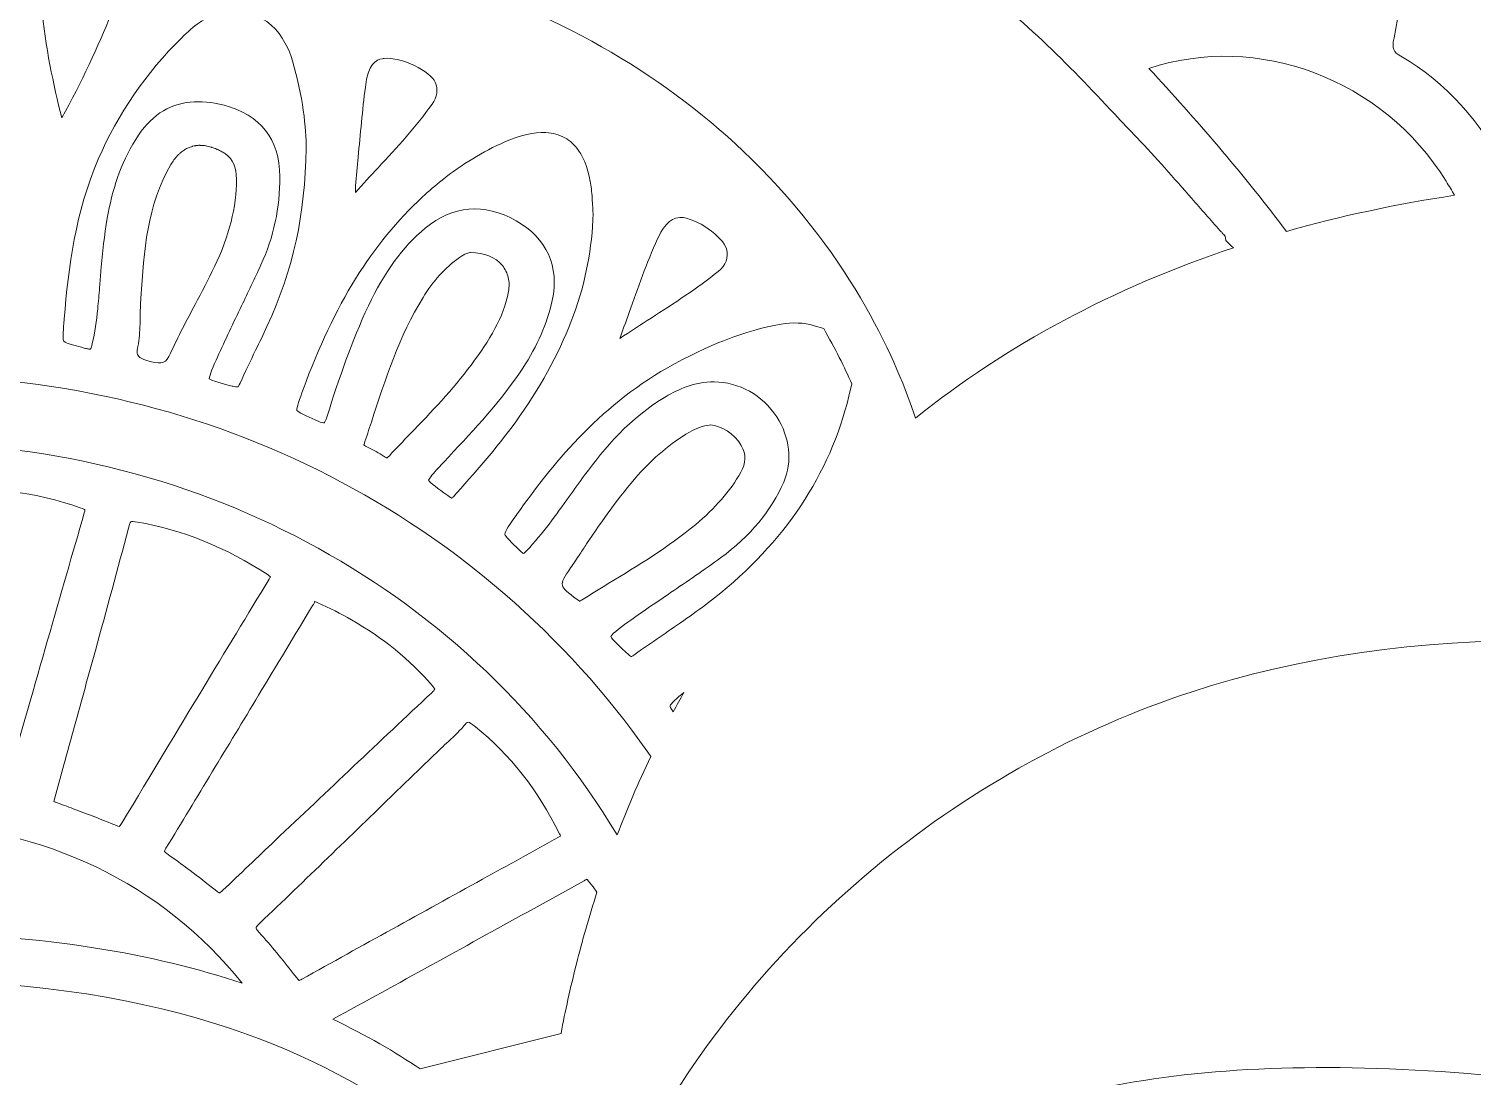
# Model space of a CAD drawing. Extents: x 126 to 2875, y -2951 to -49.
# Drawn here: x 1540.8 to 2028.2, y -1100.3 to -746.4 of the extents above; entities that cross this region are included whole.
import ezdxf

# ---------------------------------------------------------------- set-up
doc = ezdxf.new("R2010")
doc.units = 0
doc.header["$MEASUREMENT"] = 0
doc.layers.add('Layer 1', color=7, linetype='Continuous')

# ---------------------------------------------------------------- blocks, each defined once
blk = doc.blocks.new('block 2')
at = {"layer": 'Layer 1', "lineweight": 0}
for points, knots in [([(2818.52, -1015.73), (2765.29, -1065.49), (2703.63, -1093.3), (2640.24, -1096.15), (2556.69, -1099.87), (2474.7, -1071.45), (2412.6, -1046.28), (2390.46, -1037.31), (2368.11, -1027.6), (2346.48, -1018.23), (2338.27, -1014.67), (2330.02, -1011.09), (2321.71, -1007.53), (2370.51, -1008.44), (2426.27, -1007.2), (2513.09, -924.65), (2568.78, -871.7), (2642.17, -798.11), (2625.81, -711.87), (2622.52, -694.49), (2611.09, -653.09), (2560.09, -612.54), (2565.36, -622.37), (2601.86, -692.87), (2569.54, -747.69), (2554.2, -773.71), (2526.78, -791.73), (2470.03, -803.98), (2455.63, -807.08), (2439.86, -809.44), (2422.81, -811.04), (2491.94, -734.79), (2533.75, -634.63), (2547.11, -513), (2561.91, -378.42), (2538.09, -252.24), (2515.5, -170.1), (2510.84, -153.21), (2505.7, -136.24), (2500.21, -119.65), (2496.11, -107.32), (2491.02, -97.85), (2485.03, -91.28), (2485.03, -91.28), (2489.08, -88.91), (2489.08, -88.91), (2488.22, -87.43), (2467.53, -52.75), (2420.58, -50.35), (2390.21, -48.79), (2356.11, -61.25), (2319.21, -87.4), (2293.72, -105.48), (2266.78, -130.21), (2238.64, -161.33), (2186.92, -191.97), (2146.46, -219.39), (2111.33, -247.55), (2059.02, -289.5), (2001.37, -329.63), (1934.36, -338.98), (1877.45, -346.93), (1826.29, -329.19), (1772.12, -310.4), (1744.15, -300.69), (1715.23, -290.66), (1685.52, -284.53), (1598.6, -266.59), (1534.9, -282.01), (1500.31, -329.06), (1465.72, -282.01), (1402.02, -266.61), (1315.1, -284.53), (1285.39, -290.66), (1256.47, -300.69), (1228.5, -310.4), (1174.33, -329.19), (1123.17, -346.93), (1066.26, -338.98), (999.25, -329.63), (941.6, -289.5), (889.29, -247.55), (854.16, -219.39), (813.72, -191.97), (761.98, -161.33), (733.84, -130.21), (706.9, -105.48), (681.41, -87.4), (644.51, -61.25), (610.42, -48.78), (580.04, -50.35), (533.09, -52.75), (512.4, -87.43), (511.54, -88.91), (511.54, -88.91), (515.6, -91.28), (515.6, -91.28), (509.6, -97.85), (504.51, -107.32), (500.43, -119.65), (494.91, -136.25), (489.76, -153.22), (485.12, -170.1), (462.53, -252.24), (438.71, -378.42), (453.51, -513), (466.87, -634.63), (508.68, -734.79), (577.81, -811.04), (560.76, -809.44), (544.99, -807.08), (530.59, -803.98), (473.84, -791.73), (446.42, -773.71), (431.08, -747.69), (398.76, -692.87), (435.26, -622.37), (440.53, -612.54), (389.53, -653.09), (378.1, -694.49), (374.81, -711.87), (358.45, -798.11), (431.84, -871.7), (487.53, -924.65), (574.36, -1007.2), (630.11, -1008.44), (678.91, -1007.53), (670.6, -1011.09), (662.35, -1014.67), (654.14, -1018.23), (632.51, -1027.6), (610.16, -1037.31), (588.02, -1046.28), (525.92, -1071.45), (443.9, -1099.88), (360.39, -1096.15), (296.99, -1093.3), (235.33, -1065.49), (182.1, -1015.73), (182.1, -1015.73), (125.87, -963.15), (125.87, -963.15), (125.87, -963.15), (170.22, -1026.07), (170.22, -1026.07), (219.77, -1096.34), (304.4, -1156.08), (385.84, -1178.26), (421.01, -1187.83), (457.96, -1193.28), (496.54, -1194.59), (485.65, -1205.66), (470.29, -1222.36), (453.05, -1244.47), (422.71, -1283.4), (380.73, -1347.02), (353.04, -1429.06), (321.9, -1521.35), (314.84, -1617.62), (332.07, -1715.18), (353.53, -1836.78), (412.97, -1960.62), (508.76, -2083.27), (508.76, -2083.27), (517.35, -2094.25), (517.35, -2094.25), (517.35, -2094.25), (522.39, -2081.24), (522.39, -2081.24), (522.59, -2080.7), (544.03, -2026.57), (607.28, -1966.45), (618.55, -1955.74), (631.63, -1944.41), (646.68, -1932.9), (644.92, -1962.85), (643.59, -2025.77), (654.99, -2105.75), (664.24, -2170.7), (680.05, -2233.27), (701.96, -2291.74), (729.36, -2364.83), (766.43, -2431.68), (812.16, -2490.44), (814.05, -2493.21), (839.63, -2531.25), (859.49, -2587.32), (878.32, -2640.42), (895.73, -2721.14), (871.87, -2804.06), (871.87, -2804.06), (865.62, -2825.84), (865.62, -2825.84), (865.62, -2825.84), (884.08, -2812.68), (884.08, -2812.68), (885.65, -2811.57), (922.92, -2784.71), (954.16, -2735.73), (978.8, -2697.08), (1003.28, -2637.97), (992.89, -2564.05), (993.48, -2564.79), (994.03, -2565.49), (994.54, -2566.17), (1016.21, -2595.31), (1039.76, -2622.73), (1064.5, -2647.63), (1109.21, -2692.65), (1155.37, -2726.78), (1201.72, -2749.11), (1255.68, -2775.1), (1310.13, -2785.14), (1363.64, -2778.93), (1378.87, -2809.5), (1404.34, -2833.21), (1429, -2856.2), (1455.2, -2880.59), (1479.94, -2903.62), (1493.04, -2933.91), (1493.04, -2933.91), (1500.31, -2950.67), (1500.31, -2950.67), (1500.31, -2950.67), (1507.58, -2933.91), (1507.58, -2933.91), (1520.68, -2903.62), (1545.42, -2880.59), (1571.62, -2856.2), (1596.29, -2833.21), (1621.76, -2809.5), (1636.98, -2778.93), (1690.49, -2785.14), (1744.94, -2775.1), (1798.9, -2749.11), (1845.25, -2726.78), (1891.43, -2692.65), (1936.12, -2647.63), (1960.86, -2622.73), (1984.41, -2595.33), (2006.08, -2566.18), (2006.59, -2565.5), (2007.14, -2564.79), (2007.73, -2564.05), (1997.35, -2637.97), (2021.82, -2697.08), (2046.46, -2735.73), (2077.7, -2784.71), (2114.98, -2811.57), (2116.54, -2812.68), (2116.54, -2812.68), (2135, -2825.84), (2135, -2825.84), (2135, -2825.84), (2128.75, -2804.06), (2128.75, -2804.06), (2104.89, -2721.14), (2122.3, -2640.42), (2141.13, -2587.32), (2161.01, -2531.22), (2186.59, -2493.18), (2188.46, -2490.44), (2234.19, -2431.68), (2271.26, -2364.83), (2298.65, -2291.74), (2320.57, -2233.27), (2336.38, -2170.7), (2345.63, -2105.75), (2357.03, -2025.77), (2355.7, -1962.85), (2353.94, -1932.9), (2368.99, -1944.41), (2382.07, -1955.74), (2393.34, -1966.45), (2456.59, -2026.57), (2478.03, -2080.7), (2478.23, -2081.24), (2478.23, -2081.24), (2483.25, -2094.29), (2483.25, -2094.29), (2483.25, -2094.29), (2491.86, -2083.27), (2491.86, -2083.27), (2587.65, -1960.62), (2647.09, -1836.78), (2668.55, -1715.18), (2685.78, -1617.62), (2678.72, -1521.35), (2647.58, -1429.06), (2619.89, -1347.02), (2577.91, -1283.4), (2547.57, -1244.47), (2530.33, -1222.36), (2514.97, -1205.66), (2504.08, -1194.59), (2542.66, -1193.28), (2579.61, -1187.83), (2614.78, -1178.26), (2696.22, -1156.08), (2780.85, -1096.34), (2830.4, -1026.07), (2830.4, -1026.07), (2874.75, -963.15), (2874.75, -963.15), (2874.75, -963.15), (2818.52, -1015.73), (2818.52, -1015.73)], [0, 0, 0, 0, 1, 1, 1, 2, 2, 2, 3, 3, 3, 4, 4, 4, 5, 5, 5, 6, 6, 6, 7, 7, 7, 8, 8, 8, 9, 9, 9, 10, 10, 10, 11, 11, 11, 12, 12, 12, 13, 13, 13, 14, 14, 14, 15, 15, 15, 16, 16, 16, 17, 17, 17, 18, 18, 18, 19, 19, 19, 20, 20, 20, 21, 21, 21, 22, 22, 22, 23, 23, 23, 24, 24, 24, 25, 25, 25, 26, 26, 26, 27, 27, 27, 28, 28, 28, 29, 29, 29, 30, 30, 30, 31, 31, 31, 32, 32, 32, 33, 33, 33, 34, 34, 34, 35, 35, 35, 36, 36, 36, 37, 37, 37, 38, 38, 38, 39, 39, 39, 40, 40, 40, 41, 41, 41, 42, 42, 42, 43, 43, 43, 44, 44, 44, 45, 45, 45, 46, 46, 46, 47, 47, 47, 48, 48, 48, 49, 49, 49, 50, 50, 50, 51, 51, 51, 52, 52, 52, 53, 53, 53, 54, 54, 54, 55, 55, 55, 56, 56, 56, 57, 57, 57, 58, 58, 58, 59, 59, 59, 60, 60, 60, 61, 61, 61, 62, 62, 62, 63, 63, 63, 64, 64, 64, 65, 65, 65, 66, 66, 66, 67, 67, 67, 68, 68, 68, 69, 69, 69, 70, 70, 70, 71, 71, 71, 72, 72, 72, 73, 73, 73, 74, 74, 74, 75, 75, 75, 76, 76, 76, 77, 77, 77, 78, 78, 78, 79, 79, 79, 80, 80, 80, 81, 81, 81, 82, 82, 82, 83, 83, 83, 84, 84, 84, 85, 85, 85, 86, 86, 86, 87, 87, 87, 88, 88, 88, 89, 89, 89, 90, 90, 90, 91, 91, 91, 92, 92, 92, 93, 93, 93, 94, 94, 94, 95, 95, 95, 96, 96, 96, 97, 97, 97, 98, 98, 98, 99, 99, 99, 100, 100, 100, 101, 101, 101, 102, 102, 102, 102]), ([(1855.99, -728.77), (1875.39, -741.21), (1891.71, -758.53), (1907.5, -775.26), (1910.01, -777.94), (1912.51, -780.6), (1915.05, -783.26), (1921.36, -789.88), (1927.54, -796.94), (1933.5, -803.76), (1936.69, -807.38), (1939.85, -810.99), (1943.05, -814.59), (1943.3, -814.85), (1943.56, -815.12), (1943.81, -815.39), (1944.11, -815.73), (1944.55, -816.2), (1944.79, -816.5), (1944.79, -816.5), (1945.01, -817.91), (1945.01, -817.91), (1945.01, -817.91), (1946.6, -819.49), (1946.6, -819.49), (1946.93, -819.82), (1947.28, -820.11), (1947.62, -820.41), (1907.02, -833.96), (1871.15, -853.15), (1840.19, -877.98), (1834.38, -860.03), (1819.4, -824.38), (1784.74, -790.4), (1756.7, -762.92), (1721.55, -742.26), (1680.26, -729.01), (1671.44, -726.18), (1662.33, -723.72), (1652.94, -721.57), (1652.94, -721.57), (1650.01, -716.57), (1650.01, -716.57), (1650.01, -716.57), (1650.01, -716.55), (1650.01, -716.55), (1650.45, -716.3), (1651.09, -715.97), (1652.02, -715.57), (1685.3, -701.23), (1720.41, -695.15), (1756.34, -697.51), (1793.97, -699.98), (1827.49, -710.49), (1855.99, -728.77)], [0, 0, 0, 0, 1, 1, 1, 2, 2, 2, 3, 3, 3, 4, 4, 4, 5, 5, 5, 6, 6, 6, 7, 7, 7, 8, 8, 8, 9, 9, 9, 10, 10, 10, 11, 11, 11, 12, 12, 12, 13, 13, 13, 14, 14, 14, 15, 15, 15, 16, 16, 16, 17, 17, 17, 18, 18, 18, 18]), ([(1998.85, -699.68), (1997.85, -696.86), (1997.74, -695.4), (1997.76, -694.8), (1998.31, -694.6), (1999.69, -694.26), (2002.62, -694.26), (2002.62, -694.26), (2012.42, -694.26), (2012.42, -694.26), (2044.58, -693.43), (2065.02, -708.31), (2076.53, -720.95), (2094.4, -740.58), (2103.53, -769.12), (2100.35, -795.42), (2100.35, -795.42), (2100.24, -796.25), (2100.24, -796.25), (2080.47, -796.62), (2061.39, -797.85), (2043.01, -799.93), (2043.01, -799.93), (2041.26, -797.27), (2041.26, -797.27), (2040.81, -796.6), (2040.47, -795.99), (2040.15, -795.35), (2031.38, -777.84), (2019.27, -764.5), (2004.15, -755.68), (2001.56, -754.18), (2001.02, -753.29), (2001.84, -749.51), (2005.53, -732.75), (2004.53, -715.98), (1998.85, -699.68)], [0, 0, 0, 0, 1, 1, 1, 2, 2, 2, 3, 3, 3, 4, 4, 4, 5, 5, 5, 6, 6, 6, 7, 7, 7, 8, 8, 8, 9, 9, 9, 10, 10, 10, 11, 11, 11, 12, 12, 12, 12]), ([(1550.27, -730.31), (1550.27, -730.31), (1560.27, -727.27), (1560.27, -727.27), (1560.72, -727.27), (1561.14, -727.27), (1561.57, -727.28), (1561.57, -727.28), (1561.25, -730.39), (1561.25, -730.39), (1561.25, -730.39), (1561.84, -728.12), (1561.84, -728.12), (1561.84, -728.12), (1561.32, -730.4), (1561.32, -730.4), (1564.1, -731.05), (1567.68, -732.35), (1568.98, -734.88), (1569.83, -736.56), (1569.69, -738.82), (1568.52, -741.58), (1564.12, -752.12), (1558.69, -764.5), (1551.85, -776.52), (1549.11, -765.39), (1546.2, -752.28), (1545.14, -739.01), (1544.65, -732.87), (1547.45, -731.16), (1550.27, -730.31)], [0, 0, 0, 0, 1, 1, 1, 2, 2, 2, 3, 3, 3, 4, 4, 4, 5, 5, 5, 6, 6, 6, 7, 7, 7, 8, 8, 8, 9, 9, 9, 10, 10, 10, 10]), ([(1604.47, -857.33), (1607.07, -851.52), (1609.88, -845.66), (1612.61, -840.01), (1614.77, -835.48), (1617.02, -830.81), (1619.16, -826.16), (1623.43, -816.85), (1625.59, -806.81), (1625.54, -796.37), (1625.48, -783.72), (1618.95, -775.39), (1606.67, -772.27), (1602.52, -771.21), (1598.74, -770.85), (1595.29, -771.18), (1587.71, -771.92), (1581.71, -776.07), (1576.86, -783.78), (1571.62, -792.15), (1568.92, -801), (1567.25, -810.45), (1566.26, -816.12), (1565.66, -822.01), (1565.1, -828.14), (1564.93, -830), (1564.78, -831.89), (1564.64, -833.77), (1564.45, -836.26), (1564.26, -838.68), (1564.02, -841.08), (1563.63, -845.09), (1563.09, -848.98), (1562.16, -852.89), (1561.97, -853.7), (1561.79, -854.18), (1561.68, -854.44), (1561.65, -854.54), (1561.62, -854.6), (1561.59, -854.67), (1561.48, -854.67), (1561.29, -854.65), (1561.03, -854.62), (1560.76, -854.59), (1560.4, -854.51), (1559.92, -854.4), (1559.92, -854.4), (1559.48, -854.29), (1559.48, -854.29), (1558.25, -853.95), (1557.03, -853.65), (1555.98, -853.35), (1554.23, -852.85), (1552.9, -852.39), (1552.6, -851.96), (1552.42, -851.72), (1552.34, -851.14), (1552.34, -850.33), (1552.33, -849.51), (1552.39, -848.48), (1552.47, -847.32), (1552.52, -846.56), (1552.6, -845.75), (1552.66, -844.93), (1552.66, -844.93), (1552.71, -844.42), (1552.71, -844.42), (1554.13, -826.93), (1556.52, -808.3), (1564.2, -790.49), (1570.78, -775.22), (1580.27, -761.4), (1592.38, -749.45), (1596.44, -745.43), (1600.08, -742.54), (1604.6, -741.55), (1621.36, -737.84), (1627.56, -749.78), (1629.78, -757.23), (1633.22, -768.84), (1634.56, -780.44), (1634.37, -786.84), (1634.13, -809.14), (1630.07, -827.69), (1621.19, -846.97), (1619.94, -849.68), (1618.64, -852.35), (1617.34, -855.05), (1615.6, -858.65), (1613.79, -862.38), (1612.13, -866.13), (1611.67, -867.17), (1611.4, -867.41), (1611.4, -867.42), (1611.37, -867.42), (1610.99, -867.54), (1609.76, -867.22), (1609.76, -867.22), (1609.38, -867.12), (1609.38, -867.12), (1606.02, -866.25), (1602.54, -865.37), (1601.68, -864.69), (1601.68, -863.58), (1603.23, -860.13), (1604.47, -857.33)], [0, 0, 0, 0, 1, 1, 1, 2, 2, 2, 3, 3, 3, 4, 4, 4, 5, 5, 5, 6, 6, 6, 7, 7, 7, 8, 8, 8, 9, 9, 9, 10, 10, 10, 11, 11, 11, 12, 12, 12, 13, 13, 13, 14, 14, 14, 15, 15, 15, 16, 16, 16, 17, 17, 17, 18, 18, 18, 19, 19, 19, 20, 20, 20, 21, 21, 21, 22, 22, 22, 23, 23, 23, 24, 24, 24, 25, 25, 25, 26, 26, 26, 27, 27, 27, 28, 28, 28, 29, 29, 29, 30, 30, 30, 31, 31, 31, 32, 32, 32, 33, 33, 33, 34, 34, 34, 35, 35, 35, 35]), ([(2019.46, -797.95), (2020.41, -799.5), (2021.33, -801.08), (2022.23, -802.68), (2002.46, -805.69), (1983.54, -809.76), (1965.51, -814.87), (1965.51, -814.87), (1964.06, -812.95), (1964.06, -812.95), (1950.43, -795.1), (1935.28, -777.23), (1919.04, -759.81), (1955.86, -747.67), (1997.84, -763.17), (2019.46, -797.95)], [0, 0, 0, 0, 1, 1, 1, 2, 2, 2, 3, 3, 3, 4, 4, 4, 5, 5, 5, 5]), ([(1651.07, -799.45), (1651.37, -796.24), (1651.67, -793.01), (1651.97, -789.78), (1652.69, -782.02), (1653.43, -774), (1654.41, -766.13), (1655.39, -758.3), (1657.86, -756.9), (1660.24, -756.52), (1660.4, -756.51), (1660.55, -756.47), (1660.71, -756.46), (1666.54, -755.78), (1676.45, -760.84), (1678.01, -764.48), (1679.06, -766.92), (1678.69, -769.42), (1676.92, -771.92), (1671.56, -779.52), (1665.03, -786.55), (1658.72, -793.36), (1656.2, -796.08), (1653.59, -798.9), (1651.06, -801.73), (1651.1, -801.08), (1651.17, -800.31), (1651.07, -799.45)], [0, 0, 0, 0, 1, 1, 1, 2, 2, 2, 3, 3, 3, 4, 4, 4, 5, 5, 5, 6, 6, 6, 7, 7, 7, 8, 8, 8, 9, 9, 9, 9]), ([(1679.11, -894.73), (1679.68, -894.11), (1680.26, -893.48), (1680.86, -892.85), (1680.86, -892.85), (1682.59, -891.01), (1682.59, -891.01), (1691.33, -881.67), (1700.35, -872.02), (1707.57, -861.08), (1712.55, -853.48), (1715.82, -846.01), (1717.52, -838.22), (1720.03, -826.68), (1715.7, -817.12), (1705.32, -811.29), (1694.49, -805.21), (1683.89, -806.08), (1674.63, -813.81), (1666.92, -820.24), (1660.82, -828.58), (1655.43, -840.04), (1649.76, -852.09), (1645.59, -864.53), (1641.48, -877.29), (1640.97, -878.85), (1640.66, -879.42), (1640.5, -879.61), (1640.28, -879.6), (1639.63, -879.52), (1638.3, -878.93), (1638.3, -878.93), (1637.51, -878.58), (1637.51, -878.58), (1634.64, -877.32), (1631.66, -876), (1631.32, -875.36), (1631.08, -874.61), (1632.3, -871.26), (1633.37, -868.31), (1643.9, -839.63), (1656.71, -818.95), (1673.69, -803.25), (1675.89, -801.23), (1678.09, -799.33), (1680.34, -797.54), (1687.07, -792.2), (1694.07, -787.94), (1701.54, -784.62), (1706.71, -782.32), (1711.38, -781.26), (1715.37, -781.49), (1717.76, -781.63), (1719.92, -782.21), (1721.78, -783.26), (1723.56, -784.24), (1725.09, -785.68), (1726.39, -787.5), (1728.54, -790.56), (1730, -794.74), (1730.68, -799.86), (1730.93, -801.86), (1731.04, -803.87), (1731.15, -806.01), (1731.2, -806.97), (1731.25, -807.92), (1731.31, -808.87), (1730.77, -831.89), (1722.62, -854.33), (1706.4, -877.48), (1700.05, -886.53), (1692.56, -895.05), (1685.31, -903.26), (1685.31, -903.26), (1684.57, -904.12), (1684.57, -904.12), (1684.09, -904.66), (1683.79, -904.89), (1683.65, -904.97), (1683.48, -904.91), (1683.05, -904.7), (1682.22, -904.12), (1682.22, -904.12), (1681.92, -903.9), (1681.92, -903.9), (1679.15, -901.9), (1676.29, -899.83), (1675.77, -898.93), (1676, -898.2), (1677.43, -896.57), (1679.11, -894.73)], [0, 0, 0, 0, 1, 1, 1, 2, 2, 2, 3, 3, 3, 4, 4, 4, 5, 5, 5, 6, 6, 6, 7, 7, 7, 8, 8, 8, 9, 9, 9, 10, 10, 10, 11, 11, 11, 12, 12, 12, 13, 13, 13, 14, 14, 14, 15, 15, 15, 16, 16, 16, 17, 17, 17, 18, 18, 18, 19, 19, 19, 20, 20, 20, 21, 21, 21, 22, 22, 22, 23, 23, 23, 24, 24, 24, 25, 25, 25, 26, 26, 26, 27, 27, 27, 28, 28, 28, 29, 29, 29, 30, 30, 30, 30]), ([(1596.9, -839.55), (1594.09, -844.9), (1591.16, -850.42), (1588.61, -856.04), (1587.07, -859.45), (1585.98, -859.89), (1581.72, -858.78), (1580.04, -858.34), (1578.97, -857.96), (1578.29, -857.48), (1577.16, -856.69), (1577.18, -855.66), (1577.56, -853.78), (1578.07, -851.25), (1578.22, -848.7), (1578.3, -846.2), (1578.32, -845.36), (1578.33, -844.54), (1578.35, -843.71), (1578.38, -842.33), (1578.4, -840.94), (1578.48, -839.61), (1578.48, -839.61), (1578.62, -837.41), (1578.62, -837.41), (1579.65, -821.34), (1580.63, -806.16), (1588.73, -792.33), (1589.07, -791.74), (1589.43, -791.22), (1589.78, -790.73), (1589.89, -790.57), (1590.02, -790.43), (1590.14, -790.29), (1590.38, -789.97), (1590.62, -789.67), (1590.87, -789.38), (1591.01, -789.23), (1591.17, -789.1), (1591.31, -788.94), (1591.54, -788.72), (1591.77, -788.48), (1592.01, -788.29), (1592.17, -788.15), (1592.33, -788.02), (1592.49, -787.91), (1592.72, -787.72), (1592.95, -787.56), (1593.18, -787.41), (1593.34, -787.29), (1593.52, -787.2), (1593.67, -787.11), (1593.91, -786.96), (1594.15, -786.85), (1594.39, -786.73), (1594.56, -786.66), (1594.72, -786.58), (1594.88, -786.52), (1595.13, -786.41), (1595.38, -786.33), (1595.65, -786.25), (1595.79, -786.2), (1595.94, -786.14), (1596.08, -786.11), (1596.4, -786.03), (1596.71, -785.97), (1597.03, -785.92), (1597.12, -785.9), (1597.2, -785.89), (1597.3, -785.87), (1597.71, -785.82), (1598.12, -785.79), (1598.52, -785.79), (1598.57, -785.79), (1598.61, -785.81), (1598.66, -785.81), (1599.23, -785.81), (1599.8, -785.85), (1600.37, -785.95), (1600.43, -785.97), (1600.51, -785.97), (1600.59, -785.98), (1601.16, -786.08), (1601.72, -786.22), (1602.25, -786.38), (1602.36, -786.41), (1602.47, -786.44), (1602.57, -786.49), (1603.11, -786.66), (1603.63, -786.85), (1604.15, -787.07), (1604.23, -787.11), (1604.33, -787.15), (1604.41, -787.18), (1604.94, -787.42), (1605.45, -787.68), (1605.94, -787.94), (1606.38, -788.18), (1606.78, -788.43), (1607.14, -788.69), (1609.74, -790.54), (1610.86, -793.17), (1610.86, -797.2), (1610.88, -806.73), (1608.46, -816.39), (1603.5, -826.73), (1601.43, -831.03), (1599.13, -835.37), (1596.9, -839.55)], [0, 0, 0, 0, 1, 1, 1, 2, 2, 2, 3, 3, 3, 4, 4, 4, 5, 5, 5, 6, 6, 6, 7, 7, 7, 8, 8, 8, 9, 9, 9, 10, 10, 10, 11, 11, 11, 12, 12, 12, 13, 13, 13, 14, 14, 14, 15, 15, 15, 16, 16, 16, 17, 17, 17, 18, 18, 18, 19, 19, 19, 20, 20, 20, 21, 21, 21, 22, 22, 22, 23, 23, 23, 24, 24, 24, 25, 25, 25, 26, 26, 26, 27, 27, 27, 28, 28, 28, 29, 29, 29, 30, 30, 30, 31, 31, 31, 32, 32, 32, 33, 33, 33, 34, 34, 34, 35, 35, 35, 36, 36, 36, 36]), ([(1740.32, -851.09), (1741.62, -847.62), (1742.87, -844.11), (1744.07, -840.69), (1746.98, -832.44), (1749.99, -823.91), (1753.82, -815.91), (1754.79, -813.89), (1756.96, -810.47), (1760.63, -810.15), (1766.34, -810.22), (1775.29, -816.77), (1776.38, -820.81), (1777.17, -823.72), (1776.22, -826.28), (1773.59, -828.4), (1766.45, -834.13), (1758.56, -839.23), (1750.91, -844.16), (1747.43, -846.4), (1743.83, -848.71), (1740.32, -851.09)], [0, 0, 0, 0, 1, 1, 1, 2, 2, 2, 3, 3, 3, 4, 4, 4, 5, 5, 5, 6, 6, 6, 7, 7, 7, 7]), ([(1669.56, -883.29), (1667.2, -885.74), (1664.84, -888.19), (1662.52, -890.66), (1661.98, -891.25), (1661.69, -891.39), (1661.69, -891.41), (1661.63, -891.39), (1661.35, -891.31), (1660.78, -890.92), (1659.02, -889.7), (1657.15, -888.76), (1655.35, -887.84), (1655.35, -887.84), (1654.43, -887.39), (1654.43, -887.39), (1654.19, -887.26), (1654.02, -887.16), (1653.91, -887.09), (1653.92, -887.02), (1653.94, -886.94), (1653.97, -886.86), (1654.81, -884.33), (1655.63, -881.81), (1656.45, -879.28), (1661.09, -865.02), (1665.87, -850.28), (1673.88, -837.17), (1677.24, -831.68), (1681.27, -827.26), (1686.25, -823.64), (1687.88, -822.45), (1689.47, -822.01), (1689.87, -821.99), (1694.51, -822.03), (1698.36, -823.59), (1700.68, -826.41), (1701.16, -827), (1701.57, -827.64), (1701.9, -828.31), (1702.57, -829.67), (1702.93, -831.19), (1702.95, -832.79), (1702.96, -833.58), (1702.88, -834.4), (1702.72, -835.23), (1701.06, -843.97), (1696.49, -851.47), (1690.12, -860.03), (1684, -868.3), (1676.65, -875.91), (1669.56, -883.29)], [0, 0, 0, 0, 1, 1, 1, 2, 2, 2, 3, 3, 3, 4, 4, 4, 5, 5, 5, 6, 6, 6, 7, 7, 7, 8, 8, 8, 9, 9, 9, 10, 10, 10, 11, 11, 11, 12, 12, 12, 13, 13, 13, 14, 14, 14, 15, 15, 15, 16, 16, 16, 17, 17, 17, 17]), ([(1755.63, -950.69), (1752.16, -953.06), (1748.57, -955.52), (1745.1, -958.02), (1744.55, -958.41), (1744.26, -958.52), (1744.26, -958.56), (1744.17, -958.52), (1743.87, -958.37), (1743.28, -957.83), (1740.65, -955.45), (1737.71, -952.76), (1737.3, -951.7), (1737.85, -950.64), (1741.41, -948.11), (1744.04, -946.22), (1748.47, -943.07), (1753.06, -939.96), (1757.51, -936.93), (1763.08, -933.15), (1768.86, -929.22), (1774.4, -925.17), (1784.39, -917.87), (1791.58, -909.25), (1795.71, -899.56), (1798.7, -892.59), (1797.8, -884.36), (1793.33, -877.56), (1788.52, -870.19), (1780.59, -865.76), (1772.18, -865.72), (1765.49, -865.65), (1759.96, -868.31), (1755.96, -870.67), (1743.72, -877.87), (1735.19, -888.13), (1728.46, -897.22), (1726.69, -899.59), (1724.98, -902.01), (1723.26, -904.42), (1718.84, -910.64), (1714.28, -917.08), (1708.93, -922.69), (1708.36, -923.29), (1708.01, -923.57), (1707.82, -923.68), (1707.62, -923.57), (1707.25, -923.3), (1706.62, -922.72), (1706.62, -922.72), (1706.38, -922.48), (1706.38, -922.48), (1703.93, -920.14), (1701.6, -917.92), (1701.52, -917.13), (1701.44, -916.32), (1703.33, -913.66), (1705.3, -910.86), (1705.3, -910.86), (1705.68, -910.34), (1705.68, -910.34), (1716.97, -894.35), (1732.94, -874.29), (1756.4, -861), (1770.32, -853.11), (1782.52, -848.43), (1794.79, -846.23), (1798.73, -845.52), (1802.48, -845.69), (1805.97, -846.74), (1805.97, -846.74), (1809.24, -847.72), (1809.24, -847.72), (1813.09, -854.46), (1816.21, -860.76), (1818.71, -866.41), (1818.71, -866.41), (1817.71, -870.53), (1817.71, -870.53), (1811.27, -897.07), (1795.98, -920.01), (1772.3, -938.72), (1766.98, -942.93), (1761.2, -946.87), (1755.63, -950.69)], [0, 0, 0, 0, 1, 1, 1, 2, 2, 2, 3, 3, 3, 4, 4, 4, 5, 5, 5, 6, 6, 6, 7, 7, 7, 8, 8, 8, 9, 9, 9, 10, 10, 10, 11, 11, 11, 12, 12, 12, 13, 13, 13, 14, 14, 14, 15, 15, 15, 16, 16, 16, 17, 17, 17, 18, 18, 18, 19, 19, 19, 20, 20, 20, 21, 21, 21, 22, 22, 22, 23, 23, 23, 24, 24, 24, 25, 25, 25, 26, 26, 26, 27, 27, 27, 28, 28, 28, 28]), ([(1500.03, -886.42), (1500.03, -886.42), (1498.85, -886.42), (1498.85, -886.42), (1400.73, -886.82), (1309.96, -937.58), (1261.27, -1019.04), (1257.97, -1010.41), (1254.21, -1001.53), (1249.93, -992.51), (1249.93, -992.51), (1250.95, -991.04), (1250.95, -991.04), (1307.2, -910.8), (1402.82, -862.07), (1500.5, -863.88), (1500.5, -863.88), (1502.64, -863.88), (1502.64, -863.88), (1601.57, -863.88), (1693.84, -911.23), (1749.8, -990.8), (1749.8, -990.8), (1750.81, -992.26), (1750.81, -992.26), (1746.52, -1001.28), (1742.76, -1010.18), (1739.45, -1018.8), (1690.44, -937.01), (1599.04, -886.42), (1500.03, -886.42)], [0, 0, 0, 0, 1, 1, 1, 2, 2, 2, 3, 3, 3, 4, 4, 4, 5, 5, 5, 6, 6, 6, 7, 7, 7, 8, 8, 8, 9, 9, 9, 10, 10, 10, 10]), ([(1736.47, -933.89), (1733.45, -935.73), (1730.41, -937.58), (1727.42, -939.47), (1727.01, -939.72), (1726.82, -939.77), (1726.82, -939.77), (1726.77, -939.77), (1726.52, -939.69), (1725.93, -939.24), (1719.65, -934.59), (1719.65, -934.59), (1723.7, -928.59), (1724.76, -927.02), (1725.8, -925.46), (1726.86, -923.89), (1727.61, -922.77), (1728.37, -921.63), (1729.13, -920.49), (1734.48, -912.54), (1740.07, -904.48), (1746.46, -897.25), (1751.64, -891.37), (1757.49, -886.48), (1763.87, -882.72), (1766.07, -881.4), (1768.42, -880.6), (1771, -880.26), (1774.27, -880.45), (1779.09, -883.11), (1781.38, -887.2), (1783.04, -890.16), (1783, -893.2), (1781.25, -896.25), (1777.6, -902.61), (1772.56, -908.41), (1765.87, -913.96), (1756.8, -921.48), (1746.46, -927.78), (1736.47, -933.89)], [0, 0, 0, 0, 1, 1, 1, 2, 2, 2, 3, 3, 3, 4, 4, 4, 5, 5, 5, 6, 6, 6, 7, 7, 7, 8, 8, 8, 9, 9, 9, 10, 10, 10, 11, 11, 11, 12, 12, 12, 13, 13, 13, 13]), ([(1509.06, -963.56), (1509.06, -959.44), (1509.05, -955.33), (1509.05, -951.21), (1509.05, -951.21), (1509.06, -939.24), (1509.06, -939.24), (1509.08, -927.78), (1509.1, -915.94), (1508.98, -904.28), (1508.98, -903.06), (1509.11, -902.68), (1509.08, -902.68), (1509.14, -902.63), (1509.52, -902.44), (1510.71, -902.34), (1527.11, -900.98), (1543.05, -902.96), (1558.09, -908.25), (1559.28, -908.66), (1559.58, -908.96), (1559.66, -908.91), (1559.66, -908.91), (1559.66, -909.01), (1559.66, -909.01), (1559.66, -909.17), (1559.62, -909.47), (1559.48, -910.01), (1551.61, -937.15), (1543.19, -966.55), (1532.97, -1002.53), (1532.87, -1002.86), (1532.79, -1003.07), (1532.73, -1003.21), (1532.59, -1003.21), (1532.38, -1003.2), (1532.06, -1003.15), (1524.23, -1001.91), (1517.28, -1000.96), (1510.81, -1000.28), (1510.47, -1000.24), (1510.22, -1000.2), (1510, -1000.16), (1509.36, -1000.01), (1509.19, -999.87), (1509.19, -999.87), (1509.19, -999.87), (1509.06, -999.68), (1509, -999), (1508.98, -998.78), (1508.97, -998.49), (1508.97, -998.13), (1509.1, -986.61), (1509.08, -974.89), (1509.06, -963.56)], [0, 0, 0, 0, 1, 1, 1, 2, 2, 2, 3, 3, 3, 4, 4, 4, 5, 5, 5, 6, 6, 6, 7, 7, 7, 8, 8, 8, 9, 9, 9, 10, 10, 10, 11, 11, 11, 12, 12, 12, 13, 13, 13, 14, 14, 14, 15, 15, 15, 16, 16, 16, 17, 17, 17, 18, 18, 18, 18]), ([(1559.73, -969.15), (1560.89, -964.9), (1562.06, -960.66), (1563.23, -956.42), (1566.94, -942.92), (1570.78, -928.95), (1574.38, -915.17), (1575.03, -912.7), (1575.03, -912.7), (1577.42, -913.09), (1592.76, -915.71), (1607.19, -921.55), (1621.53, -930.95), (1621.95, -931.22), (1622.2, -931.42), (1622.33, -931.55), (1622.26, -931.72), (1622.14, -931.99), (1621.88, -932.41), (1607.46, -956.15), (1592.17, -981.49), (1572.27, -1014.62), (1571.65, -1015.65), (1571.37, -1015.89), (1571.37, -1015.92), (1571.37, -1015.92), (1571.21, -1015.94), (1570.82, -1015.81), (1570.67, -1015.76), (1570.51, -1015.72), (1570.32, -1015.62), (1570.32, -1015.62), (1570.32, -1015.64), (1570.32, -1015.64), (1565.5, -1013.61), (1560.54, -1011.74), (1555.75, -1009.94), (1553.8, -1009.21), (1551.87, -1008.48), (1549.92, -1007.74), (1549.92, -1007.74), (1549.7, -1007.66), (1549.7, -1007.66), (1549.56, -1007.6), (1549.38, -1007.53), (1549.19, -1007.47), (1549.19, -1007.47), (1552.58, -995.15), (1552.58, -995.15), (1555.02, -986.34), (1557.38, -977.74), (1559.73, -969.15)], [0, 0, 0, 0, 1, 1, 1, 2, 2, 2, 3, 3, 3, 4, 4, 4, 5, 5, 5, 6, 6, 6, 7, 7, 7, 8, 8, 8, 9, 9, 9, 10, 10, 10, 11, 11, 11, 12, 12, 12, 13, 13, 13, 14, 14, 14, 15, 15, 15, 16, 16, 16, 17, 17, 17, 17]), ([(1606.27, -1037.5), (1605.63, -1038.1), (1605.29, -1038.32), (1605.13, -1038.4), (1605.1, -1038.38), (1605.07, -1038.37), (1605.01, -1038.34), (1604.85, -1038.26), (1604.6, -1038.1), (1604.23, -1037.8), (1599.21, -1033.76), (1593.67, -1029.6), (1587.33, -1025.07), (1586.85, -1024.74), (1586.63, -1024.52), (1586.53, -1024.39), (1586.58, -1024.23), (1586.71, -1023.9), (1587.07, -1023.31), (1597.52, -1006.08), (1607.94, -988.82), (1618.34, -971.57), (1624.46, -961.42), (1630.59, -951.26), (1636.71, -941.11), (1636.89, -940.83), (1637.05, -940.51), (1637.22, -940.19), (1637.25, -940.11), (1637.3, -940.02), (1637.36, -939.91), (1637.7, -940.05), (1638.06, -940.19), (1638.39, -940.35), (1642.35, -942.12), (1646.1, -944.02), (1649.68, -946.07), (1660.36, -952.19), (1669.36, -959.52), (1676.94, -968.29), (1677.67, -969.11), (1677.82, -969.51), (1677.86, -969.53), (1677.86, -969.54), (1677.82, -969.59), (1677.79, -969.65), (1677.68, -969.83), (1677.43, -970.17), (1676.83, -970.73), (1659.33, -987.18), (1641.61, -1003.92), (1623.92, -1020.7), (1618.02, -1026.31), (1612.15, -1031.91), (1606.27, -1037.5)], [0, 0, 0, 0, 1, 1, 1, 2, 2, 2, 3, 3, 3, 4, 4, 4, 5, 5, 5, 6, 6, 6, 7, 7, 7, 8, 8, 8, 9, 9, 9, 10, 10, 10, 11, 11, 11, 12, 12, 12, 13, 13, 13, 14, 14, 14, 15, 15, 15, 16, 16, 16, 17, 17, 17, 18, 18, 18, 18]), ([(2610.63, -1163), (2571.91, -1173.52), (2530.92, -1178.89), (2487.86, -1179.06), (2487.62, -1178.86), (2487.46, -1178.71), (2487.38, -1178.67), (2487.38, -1178.67), (2487.05, -1179.06), (2487.05, -1179.06), (2487.05, -1179.06), (2487.04, -1179.06), (2487.04, -1179.06), (2434.8, -1179.22), (2379.55, -1171.75), (2321.73, -1156.7), (2286.35, -1147.48), (2253.41, -1139.38), (2222.7, -1132.37), (2222.7, -1132.37), (2222.68, -1132.35), (2222.68, -1132.35), (2222.68, -1132.35), (2222.66, -1132.37), (2222.66, -1132.37), (2079.11, -1099.6), (1984.03, -1090.59), (1914.03, -1102.24), (1847.3, -1113.34), (1804.95, -1142.73), (1764.86, -1189.23), (1764.6, -1189.51), (1764.36, -1189.8), (1764.13, -1190.08), (1754.6, -1201.18), (1745.18, -1213.24), (1735.59, -1226.25), (1726.1, -1239.14), (1717.43, -1254.7), (1709.66, -1272.74), (1710.59, -1234.99), (1716.88, -1200.08), (1728.62, -1167.51), (1729.35, -1165.53), (1730.08, -1163.57), (1730.81, -1161.59), (1736.5, -1146.79), (1743.33, -1132.44), (1751.34, -1118.53), (1791.09, -1049.32), (1857.4, -995.39), (1933.28, -970.54), (2006.99, -946.38), (2094.38, -947.48), (2186, -973.69), (2238.81, -988.77), (2290.35, -1011.14), (2340.18, -1032.75), (2361.89, -1042.17), (2384.33, -1051.9), (2406.65, -1060.94), (2466.39, -1085.16), (2544.21, -1112.31), (2625.2, -1112.31), (2630.44, -1112.31), (2635.69, -1112.18), (2640.93, -1111.96), (2684.35, -1110.01), (2726.9, -1097.1), (2766.68, -1074.11), (2721.57, -1115.48), (2665.34, -1148.08), (2610.63, -1163)], [0, 0, 0, 0, 1, 1, 1, 2, 2, 2, 3, 3, 3, 4, 4, 4, 5, 5, 5, 6, 6, 6, 7, 7, 7, 8, 8, 8, 9, 9, 9, 10, 10, 10, 11, 11, 11, 12, 12, 12, 13, 13, 13, 14, 14, 14, 15, 15, 15, 16, 16, 16, 17, 17, 17, 18, 18, 18, 19, 19, 19, 20, 20, 20, 21, 21, 21, 22, 22, 22, 23, 23, 23, 24, 24, 24, 24]), ([(1761.99, -970.68), (1760.77, -972.85), (1759.57, -975.02), (1758.41, -977.19), (1757.45, -975.76), (1757.35, -975.3), (1757.37, -975.19), (1757.46, -974.5), (1759.74, -972.53), (1761.99, -970.68)], [0, 0, 0, 0, 1, 1, 1, 2, 2, 2, 3, 3, 3, 3]), ([(1618.81, -1048.55), (1634.09, -1033.97), (1649.49, -1019.04), (1664.38, -1004.59), (1669.37, -999.78), (1674.34, -994.95), (1679.33, -990.14), (1680.14, -989.34), (1680.97, -988.58), (1681.81, -987.81), (1683.79, -986), (1685.83, -984.14), (1687.62, -981.97), (1688.98, -980.31), (1689.06, -980.21), (1691.58, -982.24), (1703.29, -991.64), (1712.57, -1003.45), (1719.95, -1018.36), (1720.09, -1018.65), (1720.22, -1018.91), (1720.34, -1019.2), (1720.33, -1019.2), (1720.31, -1019.22), (1720.28, -1019.23), (1720.28, -1019.23), (1719.84, -1019.47), (1719.84, -1019.47), (1711.22, -1024.23), (1702.6, -1028.98), (1693.99, -1033.75), (1673.63, -1044.99), (1653.29, -1056.21), (1632.98, -1067.51), (1632.39, -1067.83), (1632.09, -1067.91), (1632.06, -1067.94), (1631.98, -1067.88), (1631.73, -1067.69), (1631.27, -1067.12), (1631.27, -1067.12), (1630.05, -1065.56), (1630.05, -1065.56), (1626.41, -1060.97), (1622.66, -1056.22), (1618.59, -1051.79), (1617.56, -1050.68), (1617.47, -1050.23), (1617.45, -1050.23), (1617.47, -1050.19), (1617.58, -1049.72), (1618.81, -1048.55)], [0, 0, 0, 0, 1, 1, 1, 2, 2, 2, 3, 3, 3, 4, 4, 4, 5, 5, 5, 6, 6, 6, 7, 7, 7, 8, 8, 8, 9, 9, 9, 10, 10, 10, 11, 11, 11, 12, 12, 12, 13, 13, 13, 14, 14, 14, 15, 15, 15, 16, 16, 16, 17, 17, 17, 17]), ([(1500.9, -1015.35), (1500.9, -1015.35), (1501.4, -1015.35), (1501.4, -1015.35), (1544.92, -1015.5), (1586.2, -1035.41), (1612.8, -1068.86), (1583.21, -1059.07), (1546.15, -1052.24), (1500.31, -1052.24), (1454.47, -1052.24), (1417.43, -1059.07), (1387.82, -1068.84), (1414.67, -1035.23), (1456.54, -1015.35), (1500.9, -1015.35)], [0, 0, 0, 0, 1, 1, 1, 2, 2, 2, 3, 3, 3, 4, 4, 4, 5, 5, 5, 5]), ([(1672.87, -1097.78), (1664.51, -1092.16), (1654.74, -1086.46), (1643.43, -1081.08), (1665.38, -1069.03), (1687.62, -1056.73), (1709.15, -1044.83), (1709.15, -1044.83), (1728.26, -1034.27), (1728.26, -1034.27), (1728.26, -1034.27), (1728.57, -1034.1), (1728.57, -1034.1), (1728.76, -1033.98), (1728.99, -1033.86), (1729.18, -1033.76), (1729.22, -1033.79), (1729.25, -1033.83), (1729.3, -1033.87), (1729.9, -1034.52), (1730.58, -1035.36), (1731.3, -1036.34), (1731.3, -1036.34), (1732.64, -1038.15), (1732.64, -1038.15), (1729.9, -1046.63), (1727.61, -1054.75), (1725.69, -1062.34), (1723.62, -1070.53), (1721.91, -1078.4), (1720.49, -1085.84), (1720.49, -1085.84), (1672.87, -1097.78), (1672.87, -1097.78)], [0, 0, 0, 0, 1, 1, 1, 2, 2, 2, 3, 3, 3, 4, 4, 4, 5, 5, 5, 6, 6, 6, 7, 7, 7, 8, 8, 8, 9, 9, 9, 10, 10, 10, 11, 11, 11, 11]), ([(1643.14, -1202.51), (1610.63, -1234.77), (1576.67, -1291.96), (1599.45, -1381.27), (1613.57, -1436.61), (1641.02, -1488.75), (1667.58, -1539.17), (1706.16, -1612.43), (1746.05, -1688.19), (1743.6, -1773.01), (1742.76, -1801.88), (1735.48, -1832.42), (1721.85, -1864.15), (1720.25, -1867.87), (1718.57, -1871.61), (1716.8, -1875.38), (1708.41, -1837.54), (1694.97, -1790.45), (1671.48, -1748.82), (1655.24, -1720.03), (1626.3, -1680.96), (1580.68, -1658.35), (1553.85, -1645.06), (1525.35, -1628.09), (1510.03, -1601.71), (1507.5, -1597.36), (1505.33, -1592.75), (1503.59, -1587.86), (1503.59, -1587.86), (1501.1, -1587.04), (1501.1, -1587.04), (1501.1, -1587.04), (1498.62, -1587.86), (1498.62, -1587.86), (1496.88, -1592.75), (1494.71, -1597.36), (1492.17, -1601.71), (1476.85, -1628.09), (1448.36, -1645.06), (1421.53, -1658.35), (1375.91, -1680.96), (1346.97, -1720.03), (1330.73, -1748.82), (1306.76, -1791.29), (1293.26, -1839.44), (1284.92, -1877.64), (1282.75, -1873.11), (1280.69, -1868.62), (1278.77, -1864.15), (1265.16, -1832.42), (1257.86, -1801.88), (1257.02, -1773.01), (1254.57, -1688.19), (1294.48, -1612.43), (1333.05, -1539.17), (1359.6, -1488.75), (1387.05, -1436.61), (1401.17, -1381.27), (1423.95, -1291.96), (1389.99, -1234.77), (1357.48, -1202.51), (1332.01, -1177.23), (1303.93, -1163.22), (1289.97, -1157.28), (1295.66, -1148.29), (1307.68, -1132.29), (1328.86, -1116.41), (1358.27, -1094.36), (1411.9, -1068.07), (1500.31, -1068.07), (1588.72, -1068.07), (1642.35, -1094.36), (1671.78, -1116.41), (1692.94, -1132.29), (1704.97, -1148.31), (1710.65, -1157.28), (1696.69, -1163.22), (1668.61, -1177.23), (1643.14, -1202.51)], [0, 0, 0, 0, 1, 1, 1, 2, 2, 2, 3, 3, 3, 4, 4, 4, 5, 5, 5, 6, 6, 6, 7, 7, 7, 8, 8, 8, 9, 9, 9, 10, 10, 10, 11, 11, 11, 12, 12, 12, 13, 13, 13, 14, 14, 14, 15, 15, 15, 16, 16, 16, 17, 17, 17, 18, 18, 18, 19, 19, 19, 20, 20, 20, 21, 21, 21, 22, 22, 22, 23, 23, 23, 24, 24, 24, 25, 25, 25, 26, 26, 26, 26])]:
    blk.add_open_spline(points, degree=3, knots=knots, dxfattribs=at)

msp = doc.modelspace()

# ---------------------------------------------------------------- block references
at = {"layer": 'Layer 1'}
msp.add_blockref('block 2', (0, 0), dxfattribs=at)

doc.saveas('drawing.dxf')
